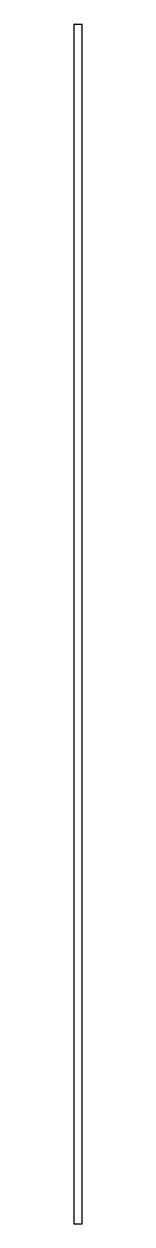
# Model space of a CAD drawing. Header units: millimetres. Extents: x 213 to 215, y -155 to 155.
import ezdxf

# ---------------------------------------------------------------- set-up
doc = ezdxf.new("R2010")
doc.units = ezdxf.units.MM
doc.header["$MEASUREMENT"] = 0
doc.layers.add('Default', color=7, linetype='Continuous', true_color=0x000000)

msp = doc.modelspace()

# ---------------------------------------------------------------- linework, layer by layer
at = {"layer": 'Default'}
for points in [[(213, 155, 80), (213, 155, 79), (213, 155, 78)], [(213, 155, 80), (214, 155, 80), (215, 155, 80)], [(213, 155, 78), (214, 155, 78), (215, 155, 78)], [(215, 155, 80), (215, 155, 79), (215, 155, 78)], [(213, -155, 80), (213, 0, 80), (213, 155, 80)], [(213, -155, 78), (213, 0, 78), (213, 155, 78)], [(215, 155, 80), (215, 0, 80), (215, -155, 80)], [(215, 155, 78), (215, 0, 78), (215, -155, 78)], [(213, -155, 80), (213, -155, 79), (213, -155, 78)], [(215, -155, 80), (214, -155, 80), (213, -155, 80)], [(215, -155, 78), (214, -155, 78), (213, -155, 78)], [(215, -155, 80), (215, -155, 79), (215, -155, 78)]]:
    msp.add_open_spline(points, degree=2, dxfattribs=at)

doc.saveas('drawing.dxf')
